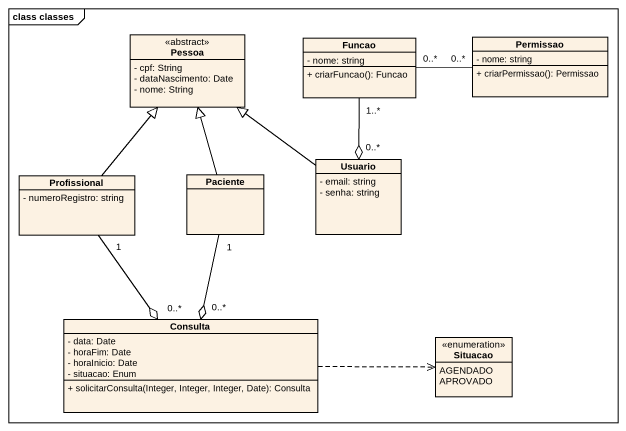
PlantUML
@startuml
mainframe class classes
hide circle
hide empty members
skinparam classAttributeIconSize 0
class Pessoa <<abstract>> {
  - cpf: String
  - dataNascimento: Date
  - nome: String
}
class Funcao {
  - nome: string
  + criarFuncao(): Funcao
}
class Permissao {
  - nome: string
  + criarPermissao(): Permissao
}
class Usuario {
  - email: string
  - senha: string
}
class Profissional {
  - numeroRegistro: string
}
class Paciente
class Consulta {
  - data: Date
  - horaFim: Date
  - horaInicio: Date
  - situacao: Enum
  + solicitarConsulta(Integer, Integer, Integer, Date): Consulta
}
enum Situacao {
  AGENDADO
  APROVADO
}
Funcao "0..*" -right- "0..*" Permissao
Funcao "1..*" --o "0..*" Usuario
Usuario -up-|> Pessoa
Profissional -up-|> Pessoa
Profissional "1" --o "0..*" Consulta
Paciente -up-|> Pessoa
Paciente "1" --o "0..*" Consulta
Consulta .right.> Situacao
@enduml
